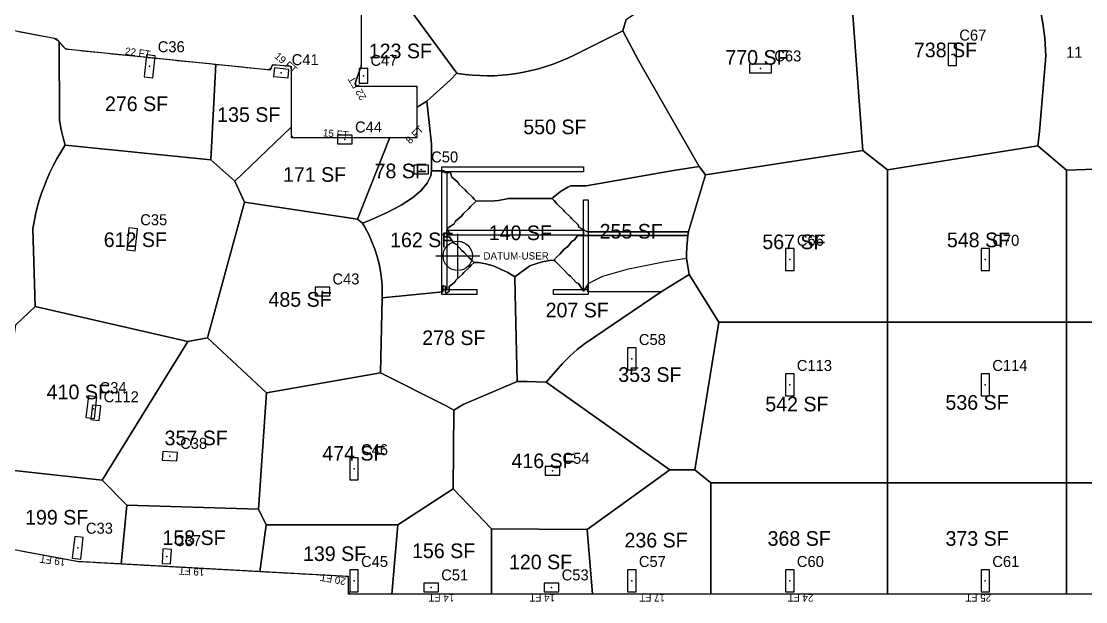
# Model space of a CAD drawing. Header units: metres. Extents: x 3272 to 9634, y 5311 to 56288.
# Drawn here: x 5763 to 7506, y 54482 to 55433 of the extents above; entities that cross this region are included whole.
import ezdxf
from ezdxf.enums import TextEntityAlignment as Align

# ---------------------------------------------------------------- set-up
doc = ezdxf.new("R2010")
doc.units = ezdxf.units.M
for name, color, linetype in [('BOUNDARY', 5, 'Continuous'), ('COL-LABEL', 2, 'Continuous'), ('COLS', 2, 'Continuous'), ('FLOOR NUMBER', 3, 'Continuous'), ('FLOOR_6_AREA_LABELS', 3, 'Continuous'), ('FLOOR_6_BOUNDARY', 5, 'Continuous'), ('FLOOR_6_COLUMNS', 7, 'Continuous'), ('FLOOR_6_DATUM', 4, 'Continuous'), ('FLOOR_6_FASCADE_COLUMNS', 30, 'Continuous'), ('FLOOR_6_FASCADE_WALLS', 4, 'Continuous'), ('FLOOR_6_LARGE_TRIBUTARY', 6, 'Continuous'), ('FLOOR_6_TRIBUTARY_COL_108', 2, 'Continuous'), ('FLOOR_6_TRIBUTARY_COL_111', 2, 'Continuous'), ('FLOOR_6_TRIBUTARY_COL_112', 2, 'Continuous'), ('FLOOR_6_TRIBUTARY_COL_13', 2, 'Continuous'), ('FLOOR_6_TRIBUTARY_COL_19', 2, 'Continuous'), ('FLOOR_6_TRIBUTARY_COL_20', 2, 'Continuous'), ('FLOOR_6_TRIBUTARY_COL_21', 2, 'Continuous'), ('FLOOR_6_TRIBUTARY_COL_22', 2, 'Continuous'), ('FLOOR_6_TRIBUTARY_COL_26', 2, 'Continuous'), ('FLOOR_6_TRIBUTARY_COL_3', 2, 'Continuous'), ('FLOOR_6_TRIBUTARY_COL_4', 2, 'Continuous'), ('FLOOR_6_TRIBUTARY_COL_5', 2, 'Continuous'), ('FLOOR_6_TRIBUTARY_COL_54', 2, 'Continuous'), ('FLOOR_6_TRIBUTARY_COL_55', 2, 'Continuous'), ('FLOOR_6_TRIBUTARY_COL_59', 2, 'Continuous'), ('FLOOR_6_TRIBUTARY_COL_60', 2, 'Continuous'), ('FLOOR_6_TRIBUTARY_COL_64', 2, 'Continuous'), ('FLOOR_6_TRIBUTARY_COL_69', 2, 'Continuous'), ('FLOOR_6_TRIBUTARY_COL_70', 2, 'Continuous'), ('FLOOR_6_TRIBUTARY_COL_71', 2, 'Continuous'), ('FLOOR_6_TRIBUTARY_COL_72', 2, 'Continuous'), ('FLOOR_6_TRIBUTARY_COL_76', 2, 'Continuous'), ('FLOOR_6_TRIBUTARY_COL_77', 2, 'Continuous'), ('FLOOR_6_TRIBUTARY_COL_78', 2, 'Continuous'), ('FLOOR_6_TRIBUTARY_COL_79', 2, 'Continuous'), ('FLOOR_6_TRIBUTARY_COL_80', 2, 'Continuous'), ('FLOOR_6_TRIBUTARY_COL_87', 2, 'Continuous'), ('FLOOR_6_TRIBUTARY_COL_95', 2, 'Continuous'), ('FLOOR_6_TRIBUTARY_COL_96', 2, 'Continuous'), ('FLOOR_6_TRIBUTARY_COL_97', 2, 'Continuous'), ('FLOOR_6_WALL_TRIBUTARY_188', 1, 'Continuous'), ('FLOOR_6_WALL_TRIBUTARY_194', 1, 'Continuous'), ('FLOOR_6_WALL_TRIBUTARY_195', 1, 'Continuous'), ('FLOOR_6_WALL_TRIBUTARY_196', 1, 'Continuous'), ('FLOOR_6_WALL_TRIBUTARY_197', 1, 'Continuous'), ('FLOOR_6_WALL_TRIBUTARY_198', 1, 'Continuous'), ('FLOOR_6_WALL_TRIBUTARY_199', 1, 'Continuous'), ('FLOOR_6_WALL_TRIBUTARY_226', 1, 'Continuous'), ('WALL', 4, 'Continuous')]:
    doc.layers.add(name, color=color, linetype=linetype)

msp = doc.modelspace()

# ---------------------------------------------------------------- linework, layer by layer
at = {"layer": 'BOUNDARY'}
for points in [[(5685.4, 55430.6), (5820, 55404.7), (5835.1, 55387.7), (6170.8, 55353.7), (6174.7, 55362.4), (6204.8, 55359.3), (6204.8, 55242.8), (6411.2, 55242.8), (6411.2, 55326.2), (6310.8, 55326.2), (6310.8, 55335.1), (6319.8, 55359.9), (6319.8, 55467.9)], [(8175.1, 54494.5), (6298.7, 54494.5), (6298.7, 54523.5), (5854.6, 54548), (5256.6, 54659.2)]]:
    msp.add_lwpolyline(points, dxfattribs=at)
at = {"layer": 'COLS'}
for points in [[(7280.2, 55360.9), (7294.2, 55360.9), (7294.2, 55396.9), (7280.2, 55396.9)], [(5964.4, 55342.1), (5978.3, 55340.7), (5981.9, 55376.5), (5968, 55377.9)], [(6199.8, 55340.3), (6201.2, 55354.3), (6177.3, 55356.7), (6175.9, 55342.8)], [(6316.1, 55331.6), (6330.1, 55331.6), (6330.1, 55355.6), (6316.1, 55355.6)], [(6991.3, 55348.8), (6991.3, 55362.8), (6955.3, 55362.8), (6955.3, 55348.8)], [(6304.9, 55232.4), (6304.9, 55246.4), (6280.9, 55246.4), (6280.9, 55232.4)], [(6429.5, 55183.4), (6429.5, 55197.4), (6405.5, 55197.4), (6405.5, 55183.4)], [(5935.7, 55058.7), (5949.6, 55057.3), (5953.2, 55093.1), (5939.3, 55094.5)], [(7028.2, 55060.8), (7014.2, 55060.8), (7014.2, 55024.8), (7028.2, 55024.8)], [(7348.2, 55060.8), (7334.2, 55060.8), (7334.2, 55024.8), (7348.2, 55024.8)], [(6267.9, 54983.5), (6267.9, 54997.5), (6243.9, 54997.5), (6243.9, 54983.5)], [(6755.6, 54862.3), (6769.6, 54862.3), (6769.6, 54898.3), (6755.6, 54898.3)], [(7028.2, 54855.8), (7014.2, 54855.8), (7014.2, 54819.8), (7028.2, 54819.8)], [(7348.2, 54855.8), (7334.2, 54855.8), (7334.2, 54819.8), (7348.2, 54819.8)], [(5868.8, 54783.8), (5882.7, 54782.3), (5886.7, 54818.1), (5872.8, 54819.6)], [(5876.7, 54780.7), (5890.7, 54779.1), (5893.3, 54803), (5879.4, 54804.5)], [(6017.7, 54712.9), (6018.5, 54726.9), (5994.5, 54728.2), (5993.7, 54714.2)], [(6300.7, 54681.9), (6314.7, 54681.9), (6314.7, 54717.9), (6300.7, 54717.9)], [(6644.5, 54689.7), (6644.5, 54703.7), (6620.5, 54703.7), (6620.5, 54689.7)], [(5846.4, 54553.4), (5860.3, 54551.9), (5864.3, 54587.7), (5850.4, 54589.2)], [(6008.7, 54568.1), (5994.7, 54568.9), (5993.4, 54545), (6007.4, 54544.2)], [(6300.7, 54498.7), (6314.7, 54498.7), (6314.7, 54534.7), (6300.7, 54534.7)], [(6755.6, 54498.7), (6769.6, 54498.7), (6769.6, 54534.7), (6755.6, 54534.7)], [(7014.2, 54498.7), (7028.2, 54498.7), (7028.2, 54534.7), (7014.2, 54534.7)], [(7334.2, 54498.7), (7348.2, 54498.7), (7348.2, 54534.7), (7334.2, 54534.7)], [(6446, 54498.7), (6446, 54512.7), (6422, 54512.7), (6422, 54498.7)], [(6643.2, 54498.7), (6643.2, 54512.7), (6619.2, 54512.7), (6619.2, 54498.7)]]:
    msp.add_lwpolyline(points, close=True, dxfattribs=at)
at = {"layer": 'FLOOR_6_BOUNDARY'}
for points in [[(5685.4, 55430.6), (5820, 55404.7), (5835.1, 55387.7), (6170.8, 55353.7), (6174.7, 55362.4), (6204.8, 55359.3), (6204.8, 55242.8), (6411.2, 55242.8), (6411.2, 55326.2), (6310.8, 55326.2), (6310.8, 55335.1), (6319.8, 55359.9), (6319.8, 55467.9)], [(8175.1, 54494.5), (6298.7, 54494.5), (6298.7, 54523.5), (5854.6, 54548), (5256.6, 54659.2)]]:
    msp.add_lwpolyline(points, dxfattribs=at)
at = {"layer": 'FLOOR_6_COLUMNS'}
for p in [(7287.2, 55378.9), (5973.1, 55359.3), (6188.6, 55348.5), (6973.3, 55355.8), (6323.1, 55343.6), (6292.9, 55239.4), (6417.5, 55190.4), (5944.4, 55075.9), (7021.2, 55042.8), (7341.2, 55042.8), (6255.9, 54990.5), (6762.6, 54880.3), (7021.2, 54837.8), (7341.2, 54837.8), (5880.6, 54798), (6006.1, 54720.6), (6307.7, 54699.9), (6632.5, 54696.7), (5855.3, 54570.6), (6001, 54556.6), (6307.7, 54516.7), (6762.6, 54516.7), (7021.2, 54516.7), (7341.2, 54516.7), (6434, 54505.7), (6631.2, 54505.7)]:
    msp.add_point(p, dxfattribs=at)
at = {"layer": 'FLOOR_6_DATUM'}
for p, q in [((6477.6, 55012.8), (6477.6, 55084.8)), ((6441.6, 55048.8), (6513.6, 55048.8))]:
    msp.add_line(p, q, dxfattribs=at)
msp.add_circle((6477.6, 55048.8), 24, dxfattribs=at)
at = {"layer": 'FLOOR_6_FASCADE_COLUMNS'}
for points in [[(6411.2, 55290.9), (6411.2, 55296.9), (6411.2, 55302.9), (6411.2, 55308.9), (6411.2, 55314.9), (6411.2, 55320.9), (6410.6, 55326.2), (6404.6, 55326.2), (6398.6, 55326.2), (6392.6, 55326.2), (6386.6, 55326.2), (6380.6, 55326.2), (6374.6, 55326.2), (6368.6, 55326.2), (6362.6, 55326.2), (6356.6, 55326.2), (6350.6, 55326.2), (6344.6, 55326.2), (6338.6, 55326.2), (6332.6, 55326.2), (6326.6, 55326.2), (6320.6, 55326.2), (6314.6, 55326.2), (6310.8, 55328.4), (6310.8, 55334.4), (6312.6, 55340.1), (6314.6, 55345.8), (6316.7, 55351.4), (6318.7, 55357), (6319.8, 55362.9), (6319.8, 55368.9), (6319.8, 55374.9), (6319.8, 55380.9), (6319.8, 55386.9), (6319.8, 55392.9), (6319.8, 55398.9), (6319.8, 55404.9), (6319.8, 55410.9), (6319.8, 55416.9), (6319.8, 55422.9), (6319.8, 55428.9), (6319.8, 55434.9)], [(5826, 55398), (5830, 55393.5), (5834, 55389), (5839.4, 55387.3), (5845.3, 55386.7), (5851.3, 55386.1), (5857.3, 55385.5), (5863.2, 55384.9), (5869.2, 55384.3), (5875.2, 55383.6), (5881.1, 55383), (5887.1, 55382.4), (5893.1, 55381.8), (5899.1, 55381.2), (5905, 55380.6), (5911, 55380), (5917, 55379.4), (5922.9, 55378.8), (5928.9, 55378.2), (5934.9, 55377.6), (5940.8, 55377), (5946.8, 55376.4), (5952.8, 55375.8), (5958.7, 55375.2), (5964.7, 55374.6), (5970.7, 55374), (5976.7, 55373.4), (5982.6, 55372.8), (5988.6, 55372.2), (5994.6, 55371.6), (6000.5, 55370.9), (6006.5, 55370.3), (6012.5, 55369.7), (6018.4, 55369.1), (6024.4, 55368.5), (6030.4, 55367.9), (6036.3, 55367.3), (6042.3, 55366.7), (6048.3, 55366.1), (6054.3, 55365.5), (6060.2, 55364.9), (6066.2, 55364.3), (6072.2, 55363.7), (6078.1, 55363.1), (6084.1, 55362.5)], [(6084.1, 55362.5), (6090.1, 55361.9), (6096, 55361.3), (6102, 55360.7), (6108, 55360.1), (6114, 55359.5), (6119.9, 55358.9), (6125.9, 55358.3), (6131.9, 55357.6), (6137.8, 55357), (6143.8, 55356.4), (6149.8, 55355.8), (6155.7, 55355.2), (6161.7, 55354.6), (6167.7, 55354), (6172, 55356.3), (6174.4, 55361.8), (6180, 55361.8), (6186, 55361.2), (6192, 55360.6), (6197.9, 55360), (6203.9, 55359.4), (6204.8, 55354.2), (6204.8, 55348.2), (6204.8, 55342.2), (6204.8, 55336.2), (6204.8, 55330.2), (6204.8, 55324.2), (6204.8, 55318.2), (6204.8, 55312.2), (6204.8, 55306.2), (6204.8, 55300.2), (6204.8, 55294.2), (6204.8, 55288.2), (6204.8, 55282.2), (6204.8, 55276.2), (6204.8, 55270.2), (6204.8, 55264.2), (6204.8, 55258.2)], [(6363.4, 55242.8), (6369.4, 55242.8), (6375.4, 55242.8), (6381.4, 55242.8), (6387.4, 55242.8), (6393.4, 55242.8), (6399.4, 55242.8), (6405.4, 55242.8), (6411.2, 55242.9), (6411.2, 55248.9), (6411.2, 55254.9), (6411.2, 55260.9), (6411.2, 55266.9), (6411.2, 55272.9), (6411.2, 55278.9), (6411.2, 55284.9), (6411.2, 55290.9)], [(6204.8, 55258.2), (6204.8, 55252.2), (6204.8, 55246.2), (6207.4, 55242.8), (6213.4, 55242.8), (6219.4, 55242.8), (6225.4, 55242.8), (6231.4, 55242.8), (6237.4, 55242.8), (6243.4, 55242.8), (6249.4, 55242.8), (6255.4, 55242.8), (6261.4, 55242.8), (6267.4, 55242.8), (6273.4, 55242.8), (6279.4, 55242.8), (6285.4, 55242.8), (6291.4, 55242.8), (6297.4, 55242.8), (6303.4, 55242.8), (6309.4, 55242.8), (6315.4, 55242.8), (6321.4, 55242.8), (6327.4, 55242.8), (6333.4, 55242.8), (6339.4, 55242.8), (6345.4, 55242.8), (6351.4, 55242.8), (6357.4, 55242.8), (6363.4, 55242.8)], [(5928.3, 54543.9), (5922.3, 54544.2), (5916.3, 54544.6), (5910.3, 54544.9), (5904.3, 54545.2), (5898.3, 54545.6), (5892.3, 54545.9), (5886.3, 54546.2), (5880.4, 54546.5), (5874.4, 54546.9), (5868.4, 54547.2), (5862.4, 54547.5), (5856.4, 54547.9), (5850.5, 54548.7), (5844.6, 54549.8), (5838.7, 54550.9), (5832.8, 54552), (5826.9, 54553.1), (5821, 54554.2), (5815.1, 54555.3), (5809.2, 54556.4), (5803.3, 54557.5), (5797.4, 54558.6), (5791.5, 54559.7), (5785.6, 54560.8), (5779.7, 54561.9), (5773.8, 54563), (5767.9, 54564.1), (5762, 54565.2)], [(6155.9, 54531.3), (6149.9, 54531.7), (6144, 54532), (6138, 54532.3), (6132, 54532.7), (6126, 54533), (6120, 54533.3), (6114, 54533.6), (6108, 54534), (6102, 54534.3), (6096, 54534.6), (6090, 54535), (6084, 54535.3), (6078.1, 54535.6), (6072.1, 54536), (6066.1, 54536.3), (6060.1, 54536.6), (6054.1, 54537), (6048.1, 54537.3), (6042.1, 54537.6), (6036.1, 54537.9), (6030.1, 54538.3), (6024.1, 54538.6), (6018.1, 54538.9), (6012.2, 54539.3), (6006.2, 54539.6), (6000.2, 54539.9), (5994.2, 54540.3), (5988.2, 54540.6), (5982.2, 54540.9), (5976.2, 54541.3), (5970.2, 54541.6), (5964.2, 54541.9), (5958.2, 54542.2), (5952.2, 54542.6), (5946.3, 54542.9), (5940.3, 54543.2), (5934.3, 54543.6), (5928.3, 54543.9)], [(6366.8, 54494.5), (6360.8, 54494.5), (6354.8, 54494.5), (6348.8, 54494.5), (6342.8, 54494.5), (6336.8, 54494.5), (6330.8, 54494.5), (6324.8, 54494.5), (6318.8, 54494.5), (6312.8, 54494.5), (6306.8, 54494.5), (6300.8, 54494.5), (6298.7, 54498.4), (6298.7, 54504.4), (6298.7, 54510.4), (6298.7, 54516.4), (6298.7, 54522.4), (6293.7, 54523.7), (6287.7, 54524.1), (6281.7, 54524.4), (6275.8, 54524.7), (6269.8, 54525), (6263.8, 54525.4), (6257.8, 54525.7), (6251.8, 54526), (6245.8, 54526.4), (6239.8, 54526.7), (6233.8, 54527), (6227.8, 54527.4), (6221.8, 54527.7), (6215.8, 54528), (6209.9, 54528.4), (6203.9, 54528.7), (6197.9, 54529), (6191.9, 54529.3), (6185.9, 54529.7), (6179.9, 54530), (6173.9, 54530.3), (6167.9, 54530.7), (6161.9, 54531), (6155.9, 54531.3)], [(6534.8, 54494.5), (6528.8, 54494.5), (6522.8, 54494.5), (6516.8, 54494.5), (6510.8, 54494.5), (6504.8, 54494.5), (6498.8, 54494.5), (6492.8, 54494.5), (6486.8, 54494.5), (6480.8, 54494.5), (6474.8, 54494.5), (6468.8, 54494.5), (6462.8, 54494.5), (6456.8, 54494.5), (6450.8, 54494.5), (6444.8, 54494.5), (6438.8, 54494.5), (6432.8, 54494.5), (6426.8, 54494.5), (6420.8, 54494.5), (6414.8, 54494.5), (6408.8, 54494.5), (6402.8, 54494.5), (6396.8, 54494.5), (6390.8, 54494.5), (6384.8, 54494.5), (6378.8, 54494.5), (6372.8, 54494.5), (6366.8, 54494.5)], [(6696.8, 54494.5), (6690.8, 54494.5), (6684.8, 54494.5), (6678.8, 54494.5), (6672.8, 54494.5), (6666.8, 54494.5), (6660.8, 54494.5), (6654.8, 54494.5), (6648.8, 54494.5), (6642.8, 54494.5), (6636.8, 54494.5), (6630.8, 54494.5), (6624.8, 54494.5), (6618.8, 54494.5), (6612.8, 54494.5), (6606.8, 54494.5), (6600.8, 54494.5), (6594.8, 54494.5), (6588.8, 54494.5), (6582.8, 54494.5), (6576.8, 54494.5), (6570.8, 54494.5), (6564.8, 54494.5), (6558.8, 54494.5), (6552.8, 54494.5), (6546.8, 54494.5), (6540.8, 54494.5), (6534.8, 54494.5)], [(6894.8, 54494.5), (6888.8, 54494.5), (6882.8, 54494.5), (6876.8, 54494.5), (6870.8, 54494.5), (6864.8, 54494.5), (6858.8, 54494.5), (6852.8, 54494.5), (6846.8, 54494.5), (6840.8, 54494.5), (6834.8, 54494.5), (6828.8, 54494.5), (6822.8, 54494.5), (6816.8, 54494.5), (6810.8, 54494.5), (6804.8, 54494.5), (6798.8, 54494.5), (6792.8, 54494.5), (6786.8, 54494.5), (6780.8, 54494.5), (6774.8, 54494.5), (6768.8, 54494.5), (6762.8, 54494.5), (6756.8, 54494.5), (6750.8, 54494.5), (6744.8, 54494.5), (6738.8, 54494.5), (6732.8, 54494.5), (6726.8, 54494.5), (6720.8, 54494.5), (6714.8, 54494.5), (6708.8, 54494.5), (6702.8, 54494.5), (6696.8, 54494.5)], [(7182.8, 54494.5), (7176.8, 54494.5), (7170.8, 54494.5), (7164.8, 54494.5), (7158.8, 54494.5), (7152.8, 54494.5), (7146.8, 54494.5), (7140.8, 54494.5), (7134.8, 54494.5), (7128.8, 54494.5), (7122.8, 54494.5), (7116.8, 54494.5), (7110.8, 54494.5), (7104.8, 54494.5), (7098.8, 54494.5), (7092.8, 54494.5), (7086.8, 54494.5), (7080.8, 54494.5), (7074.8, 54494.5), (7068.8, 54494.5), (7062.8, 54494.5), (7056.8, 54494.5), (7050.8, 54494.5), (7044.8, 54494.5), (7038.8, 54494.5), (7032.8, 54494.5), (7026.8, 54494.5), (7020.8, 54494.5), (7014.8, 54494.5), (7008.8, 54494.5), (7002.8, 54494.5), (6996.8, 54494.5), (6990.8, 54494.5), (6984.8, 54494.5), (6978.8, 54494.5), (6972.8, 54494.5), (6966.8, 54494.5), (6960.8, 54494.5), (6954.8, 54494.5), (6948.8, 54494.5), (6942.8, 54494.5), (6936.8, 54494.5), (6930.8, 54494.5), (6924.8, 54494.5), (6918.8, 54494.5), (6912.8, 54494.5), (6906.8, 54494.5), (6900.8, 54494.5), (6894.8, 54494.5)], [(7476.8, 54494.5), (7470.8, 54494.5), (7464.8, 54494.5), (7458.8, 54494.5), (7452.8, 54494.5), (7446.8, 54494.5), (7440.8, 54494.5), (7434.8, 54494.5), (7428.8, 54494.5), (7422.8, 54494.5), (7416.8, 54494.5), (7410.8, 54494.5), (7404.8, 54494.5), (7398.8, 54494.5), (7392.8, 54494.5), (7386.8, 54494.5), (7380.8, 54494.5), (7374.8, 54494.5), (7368.8, 54494.5), (7362.8, 54494.5), (7356.8, 54494.5), (7350.8, 54494.5), (7344.8, 54494.5), (7338.8, 54494.5), (7332.8, 54494.5), (7326.8, 54494.5), (7320.8, 54494.5), (7314.8, 54494.5), (7308.8, 54494.5), (7302.8, 54494.5), (7296.8, 54494.5), (7290.8, 54494.5), (7284.8, 54494.5), (7278.8, 54494.5), (7272.8, 54494.5), (7266.8, 54494.5), (7260.8, 54494.5), (7254.8, 54494.5), (7248.8, 54494.5), (7242.8, 54494.5), (7236.8, 54494.5), (7230.8, 54494.5), (7224.8, 54494.5), (7218.8, 54494.5), (7212.8, 54494.5), (7206.8, 54494.5), (7200.8, 54494.5), (7194.8, 54494.5), (7188.8, 54494.5), (7182.8, 54494.5)], [(7506.8, 54494.5), (7500.8, 54494.5), (7494.8, 54494.5), (7488.8, 54494.5), (7482.8, 54494.5), (7476.8, 54494.5)]]:
    msp.add_lwpolyline(points, dxfattribs=at)
at = {"layer": 'FLOOR_6_FASCADE_WALLS'}
msp.add_lwpolyline([(5758.1, 55416.6), (5764, 55415.5), (5769.9, 55414.3), (5775.8, 55413.2), (5781.7, 55412.1), (5787.6, 55410.9), (5793.5, 55409.8), (5799.4, 55408.7), (5805.3, 55407.5), (5811.2, 55406.4), (5817, 55405.3), (5822, 55402.4), (5826, 55398)], dxfattribs=at)
at = {"layer": 'FLOOR_6_LARGE_TRIBUTARY'}
for points in [[(7599.6, 55193.4), (7474.2, 55189.1), (7427.1, 55229), (7427.1, 55229), (7429.7, 55252.6), (7440.6, 55375.9), (7438.6, 55405.9), (7437.3, 55417.9), (7435.5, 55429.9), (7433.3, 55441.9), (7430.6, 55453.9), (7427.4, 55465.9), (7423.7, 55477.9), (7419.6, 55489.9), (7415, 55501.9), (7409.9, 55513.9), (7404.4, 55525.9), (7384.8, 55564.9), (7447.2, 55651.7), (7547.8, 55644.9)], [(6753.4, 55436.2), (6747.6, 55417.2), (6669.5, 55378.1), (6657.5, 55372.6), (6645.5, 55367.5), (6633.5, 55363), (6621.5, 55358.9), (6609.5, 55355.3), (6597.5, 55352.2), (6585.5, 55349.6), (6573.5, 55347.4), (6561.5, 55345.8), (6549.5, 55344.6), (6537.5, 55343.9), (6525.5, 55343.7), (6513.5, 55344), (6501.5, 55344.7), (6489.5, 55346), (6477.5, 55347.7), (6476.3, 55347.9), (6376.8, 55483.4)], [(5688.4, 55430), (5820, 55404.7), (5824.9, 55399.2), (5825.4, 55270.6), (5825.9, 55267.8), (5828.4, 55255.1), (5831.5, 55242.2), (5834.8, 55230.2), (5834.3, 55229.5), (5827.6, 55218.6), (5821.3, 55207.6), (5815.4, 55196.5), (5809.9, 55185.3), (5804.9, 55174), (5800.3, 55162.7), (5796.2, 55151.3), (5792.5, 55139.8), (5789.2, 55128.2), (5786.4, 55116.5), (5784, 55104.8), (5782.1, 55093.4), (5785.6, 54966.1), (5754.3, 54935.9)]]:
    msp.add_lwpolyline(points, dxfattribs=at)
for points in [[(7116.4, 55554.8), (7128.5, 55564.9), (7384.8, 55564.9), (7404.4, 55525.9), (7409.9, 55513.9), (7415, 55501.9), (7419.6, 55489.9), (7423.7, 55477.9), (7427.4, 55465.9), (7430.6, 55453.9), (7433.3, 55441.9), (7435.5, 55429.9), (7437.3, 55417.9), (7438.6, 55405.9), (7440.6, 55375.9), (7429.7, 55252.6), (7427.1, 55229), (7181.2, 55189.5), (7141, 55221.3), (7116.4, 55554.8)], [(6753.4, 55436.2), (6930.9, 55554.8), (7116.4, 55554.8), (7141, 55221.3), (6883, 55181.8), (6872.6, 55195.4), (6773.7, 55369), (6747.6, 55417.2), (6753.4, 55436.2)], [(6376.8, 55483.4), (6476.3, 55347.9), (6465.5, 55337.1), (6427.1, 55302), (6411.2, 55292.2), (6411.2, 55326.2), (6310.8, 55326.2), (6310.8, 55335.1), (6319.8, 55359.9), (6319.8, 55447.7), (6376.8, 55483.4)], [(6555.6, 55141.5), (6543.6, 55139.3), (6531.6, 55138.5), (6525.9, 55138.9), (6519.6, 55138.5), (6513.9, 55138.9), (6507.8, 55138.5), (6504.4, 55141.8), (6501.9, 55144.9), (6492.3, 55153.8), (6489.9, 55157), (6480.1, 55165.8), (6477.9, 55169.4), (6467.6, 55177.8), (6465.9, 55184.9), (6455.9, 55185.5), (6455.5, 55188.1), (6434.6, 55188.1), (6434.4, 55232.1), (6427.1, 55302), (6465.5, 55337.1), (6476.3, 55347.9), (6477.5, 55347.7), (6489.5, 55346), (6501.5, 55344.7), (6513.5, 55344), (6525.5, 55343.7), (6537.5, 55343.9), (6549.5, 55344.6), (6561.5, 55345.8), (6573.5, 55347.4), (6585.5, 55349.6), (6597.5, 55352.2), (6609.5, 55355.3), (6621.5, 55358.9), (6633.5, 55363), (6645.5, 55367.5), (6657.5, 55372.6), (6669.5, 55378.1), (6747.6, 55417.2), (6773.7, 55369), (6872.6, 55195.4), (6830.5, 55188.7), (6687.8, 55163.8), (6662.3, 55163.3), (6657.5, 55161.4), (6645.5, 55154.1), (6633.5, 55144.2), (6632.2, 55142.8), (6627.6, 55142.6), (6621.5, 55142.9), (6615.6, 55142.6), (6609.5, 55142.9), (6603.6, 55142.6), (6597.5, 55142.9), (6591.6, 55142.6), (6585.5, 55142.9), (6579.6, 55142.6), (6573.5, 55142.9), (6567.6, 55142.6), (6561.5, 55142.9), (6559.9, 55142.8), (6555.6, 55141.5)], [(5831.5, 55242.2), (5828.4, 55255.1), (5825.9, 55267.8), (5825.4, 55270.6), (5824.9, 55399.2), (5835.1, 55387.7), (6081.3, 55362.8), (6073.5, 55206), (5834.8, 55230.2), (5831.5, 55242.2)], [(6073.5, 55206), (6081.3, 55362.8), (6170.8, 55353.7), (6174.7, 55362.4), (6204.8, 55359.3), (6204.8, 55259.6), (6112.4, 55171.1), (6073.5, 55206)], [(6366.2, 55242.8), (6411.2, 55242.8), (6411.2, 55292.2), (6427.1, 55302), (6434.4, 55232.1), (6434.6, 55188.1), (6433.4, 55179.7), (6427.6, 55167.7), (6417.5, 55155.7), (6403.2, 55143.7), (6384.7, 55131.7), (6362, 55119.7), (6335.1, 55107.7), (6321.7, 55102.5), (6313.6, 55109.1), (6366.2, 55242.8)], [(6112.4, 55171.1), (6204.8, 55259.6), (6204.8, 55242.8), (6366.2, 55242.8), (6313.6, 55109.1), (6128.6, 55136.6), (6112.4, 55171.1)], [(5815.4, 55196.5), (5821.3, 55207.6), (5827.6, 55218.6), (5834.3, 55229.5), (5834.8, 55230.2), (6073.5, 55206), (6112.4, 55171.1), (6128.6, 55136.6), (6067.6, 54914.3), (6035.5, 54908.7), (5785.6, 54966.1), (5782.1, 55093.4), (5784, 55104.8), (5786.4, 55116.5), (5789.2, 55128.2), (5792.5, 55139.8), (5796.2, 55151.3), (5800.3, 55162.7), (5804.9, 55174), (5809.9, 55185.3), (5815.4, 55196.5)], [(7181.2, 54940.3), (7181.2, 55189.5), (7427.1, 55229), (7474.2, 55189.1), (7474.2, 54940.3), (7181.2, 54940.3), (7181.2, 54940.3)], [(6852.3, 55051.7), (6852.8, 55063.7), (6853.8, 55075.7), (6854.5, 55082.2), (6855.2, 55088.2), (6855.3, 55088.6), (6883, 55181.8), (7141, 55221.3), (7181.2, 55189.5), (7181.2, 54940.3), (6905.2, 54940.3), (6856.2, 55018.3), (6852.2, 55045.1), (6852.3, 55051.7)], [(6663.6, 55109.9), (6662.6, 55111.7), (6651.6, 55122.1), (6650.5, 55123.7), (6639.6, 55134.2), (6635.5, 55139.5), (6632.2, 55142.8), (6633.5, 55144.2), (6645.5, 55154.1), (6657.5, 55161.4), (6662.3, 55163.3), (6687.8, 55163.8), (6830.5, 55188.7), (6872.6, 55195.4), (6883, 55181.8), (6855.3, 55088.6), (6855.2, 55088.2), (6689.7, 55088.2), (6675.6, 55096), (6674.8, 55099.7), (6663.6, 55109.9)], [(7599.6, 55193.4), (7766.8, 55197.5), (7766.8, 54940.3), (7474.2, 54940.3), (7474.2, 54940.3), (7474.2, 55189.1), (7599.6, 55193.4)], [(6351.1, 55023.7), (6348.7, 55035.7), (6345.5, 55047.7), (6341.6, 55059.7), (6337, 55071.7), (6331.7, 55083.7), (6325.6, 55095.7), (6321.7, 55102.5), (6335.1, 55107.7), (6362, 55119.7), (6384.7, 55131.7), (6403.2, 55143.7), (6417.5, 55155.7), (6427.6, 55167.7), (6433.4, 55179.7), (6434.6, 55188.1), (6455.5, 55188.1), (6455.9, 55185.5), (6465.9, 55184.9), (6467.6, 55177.8), (6477.9, 55169.4), (6480.1, 55165.8), (6489.9, 55157), (6492.3, 55153.8), (6501.9, 55144.9), (6504.4, 55141.8), (6507.8, 55138.5), (6507.6, 55138.4), (6498.4, 55129.8), (6495.6, 55126.3), (6486.3, 55117.8), (6483.6, 55114), (6474, 55105.8), (6471.6, 55101.2), (6460.4, 55093.8), (6464.1, 55086.2), (6455.1, 55086.2), (6453.5, 55083.7), (6456.5, 55080.2), (6464, 55080.2), (6471.2, 55069.8), (6475.7, 55067.4), (6484, 55057.8), (6487.7, 55055.1), (6496.2, 55045.8), (6499.7, 55043), (6504.2, 55038.2), (6499.4, 55033.8), (6496.9, 55030.5), (6487.3, 55021.8), (6484.9, 55018.3), (6475, 55009.8), (6472.9, 55005.6), (6463.3, 54998.7), (6463.3, 54990.4), (6458.5, 54987.6), (6457.3, 54988.6), (6457.3, 54998.7), (6454.5, 55000), (6453.3, 54999.7), (6453.3, 54989.8), (6354, 54979.9), (6353.7, 54999.7), (6352.7, 55011.7), (6351.1, 55023.7)], [(6545.4, 55028.1), (6535.7, 55032.4), (6523.7, 55036), (6511.7, 55038), (6504.2, 55038.2), (6499.7, 55043), (6496.2, 55045.8), (6487.7, 55055.1), (6484, 55057.8), (6475.7, 55067.4), (6471.2, 55069.8), (6464, 55080.2), (6456.5, 55080.2), (6453.5, 55083.7), (6455.1, 55086.2), (6464.1, 55086.2), (6460.4, 55093.8), (6471.6, 55101.2), (6474, 55105.8), (6483.6, 55114), (6486.3, 55117.8), (6495.6, 55126.3), (6498.4, 55129.8), (6507.6, 55138.4), (6507.8, 55138.5), (6513.9, 55138.9), (6519.6, 55138.5), (6525.9, 55138.9), (6531.6, 55138.5), (6543.6, 55139.3), (6555.6, 55141.5), (6559.9, 55142.8), (6561.5, 55142.9), (6567.6, 55142.6), (6573.5, 55142.9), (6579.6, 55142.6), (6585.5, 55142.9), (6591.6, 55142.6), (6597.5, 55142.9), (6603.6, 55142.6), (6609.5, 55142.9), (6615.6, 55142.6), (6621.5, 55142.9), (6627.6, 55142.6), (6632.2, 55142.8), (6635.5, 55139.5), (6639.6, 55134.2), (6650.5, 55123.7), (6651.6, 55122.1), (6662.6, 55111.7), (6663.6, 55109.9), (6674.8, 55099.7), (6675.6, 55096), (6689.7, 55088.2), (6855.2, 55088.2), (6854.5, 55082.2), (6673.8, 55082.2), (6669.5, 55075.7), (6663.6, 55071.9), (6657, 55063.7), (6651.6, 55059.6), (6644.7, 55051.7), (6639.6, 55047.4), (6634.7, 55042), (6627.6, 55041.4), (6615.6, 55039), (6605.5, 55035.7), (6603.6, 55035.3), (6595.3, 55032.3), (6571.2, 55014.7), (6559.6, 55021.7), (6547.7, 55027.3), (6545.4, 55028.1)], [(6128.6, 55136.6), (6313.6, 55109.1), (6321.7, 55102.5), (6325.6, 55095.7), (6331.7, 55083.7), (6337, 55071.7), (6341.6, 55059.7), (6345.5, 55047.7), (6348.7, 55035.7), (6351.1, 55023.7), (6352.7, 55011.7), (6353.7, 54999.7), (6354, 54979.9), (6351, 54857.5), (6164.7, 54824.3), (6067.6, 54914.3), (6128.6, 55136.6)], [(6675, 55003.7), (6671.2, 55005.1), (6661.9, 55015.7), (6659.2, 55017.4), (6649.6, 55027.7), (6647.2, 55029.5), (6637.5, 55039.7), (6634.7, 55042), (6639.6, 55047.4), (6644.7, 55051.7), (6651.6, 55059.6), (6657, 55063.7), (6663.6, 55071.9), (6669.5, 55075.7), (6673.8, 55082.2), (6854.5, 55082.2), (6853.8, 55075.7), (6852.8, 55063.7), (6852.3, 55051.7), (6852.2, 55045.1), (6856.2, 55018.3), (6810.8, 54989.7), (6690.3, 54989.7), (6690.3, 55001.6), (6683.2, 54991.2), (6675, 55003.7)], [(6475, 55009.8), (6484.9, 55018.3), (6487.3, 55021.8), (6496.9, 55030.5), (6499.4, 55033.8), (6504.2, 55038.2), (6511.7, 55038), (6523.7, 55036), (6535.7, 55032.4), (6545.4, 55028.1), (6547.7, 55027.3), (6559.6, 55021.7), (6571.2, 55014.7), (6571.5, 54986.6), (6574.9, 54843), (6486.6, 54805.2), (6471, 54796.2), (6458.5, 54803.1), (6351, 54857.5), (6354, 54979.9), (6453.3, 54989.8), (6453.3, 54999.7), (6454.5, 55000), (6457.3, 54998.7), (6457.3, 54988.6), (6458.5, 54987.6), (6463.3, 54990.4), (6463.3, 54998.7), (6472.9, 55005.6), (6475, 55009.8)], [(6649.3, 54872.3), (6622.3, 54841.8), (6591.4, 54842.9), (6574.9, 54843), (6571.5, 54986.6), (6571.2, 55014.7), (6595.3, 55032.3), (6603.6, 55035.3), (6605.5, 55035.7), (6615.6, 55039), (6627.6, 55041.4), (6634.7, 55042), (6637.5, 55039.7), (6647.2, 55029.5), (6649.6, 55027.7), (6659.2, 55017.4), (6661.9, 55015.7), (6671.2, 55005.1), (6675, 55003.7), (6683.2, 54991.2), (6690.3, 55001.6), (6691.3, 55003.7), (6715.3, 55015.7), (6757.3, 55027.7), (6817.3, 55039.7), (6852.2, 55045.1), (6856.2, 55018.3), (6810.8, 54989.7), (6685.3, 54904.8), (6673.3, 54895.4), (6661.3, 54884.5), (6649.3, 54872.3)], [(6649.3, 54872.3), (6661.3, 54884.5), (6673.3, 54895.4), (6685.3, 54904.8), (6810.8, 54989.7), (6856.2, 55018.3), (6905.2, 54940.3), (6865.5, 54698.5), (6824.5, 54698.5), (6622.3, 54841.8), (6649.3, 54872.3)], [(5785.6, 54966.1), (6035.5, 54908.7), (5895.2, 54681.2), (5731.2, 54699.5), (5734.1, 54796.5), (5754.3, 54935.9), (5785.6, 54966.1)], [(6865.5, 54698.5), (6905.2, 54940.3), (7181.2, 54940.3), (7181.2, 54940.3), (7181.2, 54677.3), (7181.2, 54677.3), (6891.9, 54677.3), (6865.5, 54698.5)], [(7181.2, 54940.3), (7474.2, 54940.3), (7474.2, 54940.3), (7474.2, 54677.3), (7181.2, 54677.3), (7181.2, 54940.3)], [(7474.2, 54940.3), (7766.8, 54940.3), (7814.1, 54866.6), (7814.1, 54736.7), (7676.8, 54677.3), (7474.4, 54677.1), (7474.2, 54677.3), (7474.2, 54940.3)], [(5895.2, 54681.2), (6035.5, 54908.7), (6067.6, 54914.3), (6164.7, 54824.3), (6151.6, 54634), (5935.6, 54640.6), (5895.2, 54681.2)], [(6351, 54857.5), (6458.5, 54803.1), (6471, 54796.2), (6469.8, 54667.2), (6379.3, 54608.3), (6163.7, 54608.3), (6151.6, 54634), (6164.7, 54824.3), (6351, 54857.5)], [(6486.6, 54805.2), (6574.9, 54843), (6591.4, 54842.9), (6622.3, 54841.8), (6824.5, 54698.5), (6689.4, 54600.8), (6532.6, 54601.9), (6469.8, 54667.2), (6471, 54796.2), (6486.6, 54805.2)], [(5721.7, 54688.8), (5731.2, 54699.5), (5895.2, 54681.2), (5935.6, 54640.6), (5926.3, 54544), (5854.6, 54548), (5700.7, 54576.6), (5721.7, 54688.8)], [(6824.5, 54698.5), (6865.5, 54698.5), (6891.9, 54677.3), (6891.9, 54494.5), (6698.3, 54494.5), (6689.4, 54600.8), (6824.5, 54698.5)], [(6379.3, 54608.3), (6469.8, 54667.2), (6532.6, 54601.9), (6532.6, 54494.5), (6369.4, 54494.5), (6379.3, 54608.3)], [(6891.9, 54677.3), (7181.2, 54677.3), (7181.2, 54494.5), (6891.9, 54494.5), (6891.9, 54677.3)], [(7181.2, 54677.3), (7181.2, 54677.3), (7474.2, 54677.3), (7474.4, 54677.1), (7474.4, 54494.5), (7181.2, 54494.5), (7181.2, 54677.3)], [(7474.4, 54677.1), (7676.8, 54677.3), (7676.8, 54494.5), (7474.4, 54494.5), (7474.4, 54677.1)], [(5935.6, 54640.6), (6151.6, 54634), (6163.7, 54608.3), (6153.7, 54531.5), (5926.3, 54544), (5935.6, 54640.6)], [(6163.7, 54608.3), (6379.3, 54608.3), (6369.4, 54494.5), (6298.7, 54494.5), (6298.7, 54523.5), (6153.7, 54531.5), (6163.7, 54608.3)], [(6532.6, 54601.9), (6689.4, 54600.8), (6698.3, 54494.5), (6532.6, 54494.5), (6532.6, 54601.9)]]:
    msp.add_lwpolyline(points, close=True, dxfattribs=at)
at = {"layer": 'FLOOR_6_TRIBUTARY_COL_108'}
msp.add_lwpolyline([(5935.6, 54640.6), (6151.6, 54634), (6163.7, 54608.3), (6153.7, 54531.5), (5926.3, 54544), (5935.6, 54640.6)], close=True, dxfattribs=at)
at = {"layer": 'FLOOR_6_TRIBUTARY_COL_111'}
msp.add_lwpolyline([(7474.4, 54677.1), (7676.8, 54677.3), (7676.8, 54494.5), (7474.4, 54494.5), (7474.4, 54677.1)], close=True, dxfattribs=at)
at = {"layer": 'FLOOR_6_TRIBUTARY_COL_112'}
msp.add_lwpolyline([(6753.4, 55436.2), (6747.6, 55417.2), (6669.5, 55378.1), (6657.5, 55372.6), (6645.5, 55367.5), (6633.5, 55363), (6621.5, 55358.9), (6609.5, 55355.3), (6597.5, 55352.2), (6585.5, 55349.6), (6573.5, 55347.4), (6561.5, 55345.8), (6549.5, 55344.6), (6537.5, 55343.9), (6525.5, 55343.7), (6513.5, 55344), (6501.5, 55344.7), (6489.5, 55346), (6477.5, 55347.7), (6476.3, 55347.9), (6376.8, 55483.4)], dxfattribs=at)
at = {"layer": 'FLOOR_6_TRIBUTARY_COL_13'}
msp.add_lwpolyline([(6351, 54857.5), (6458.5, 54803.1), (6471, 54796.2), (6469.8, 54667.2), (6379.3, 54608.3), (6163.7, 54608.3), (6151.6, 54634), (6164.7, 54824.3), (6351, 54857.5)], close=True, dxfattribs=at)
at = {"layer": 'FLOOR_6_TRIBUTARY_COL_19'}
msp.add_lwpolyline([(5831.5, 55242.2), (5828.4, 55255.1), (5825.9, 55267.8), (5825.4, 55270.6), (5824.9, 55399.2), (5835.1, 55387.7), (6081.3, 55362.8), (6073.5, 55206), (5834.8, 55230.2), (5831.5, 55242.2)], close=True, dxfattribs=at)
at = {"layer": 'FLOOR_6_TRIBUTARY_COL_20'}
msp.add_lwpolyline([(6824.5, 54698.5), (6865.5, 54698.5), (6891.9, 54677.3), (6891.9, 54494.5), (6698.3, 54494.5), (6689.4, 54600.8), (6824.5, 54698.5)], close=True, dxfattribs=at)
at = {"layer": 'FLOOR_6_TRIBUTARY_COL_21'}
msp.add_lwpolyline([(6649.3, 54872.3), (6661.3, 54884.5), (6673.3, 54895.4), (6685.3, 54904.8), (6810.8, 54989.7), (6856.2, 55018.3), (6905.2, 54940.3), (6865.5, 54698.5), (6824.5, 54698.5), (6622.3, 54841.8), (6649.3, 54872.3)], close=True, dxfattribs=at)
at = {"layer": 'FLOOR_6_TRIBUTARY_COL_22'}
msp.add_lwpolyline([(6891.9, 54677.3), (7181.2, 54677.3), (7181.2, 54494.5), (6891.9, 54494.5), (6891.9, 54677.3)], close=True, dxfattribs=at)
at = {"layer": 'FLOOR_6_TRIBUTARY_COL_26'}
msp.add_lwpolyline([(5815.4, 55196.5), (5821.3, 55207.6), (5827.6, 55218.6), (5834.3, 55229.5), (5834.8, 55230.2), (6073.5, 55206), (6112.4, 55171.1), (6128.6, 55136.6), (6067.6, 54914.3), (6035.5, 54908.7), (5785.6, 54966.1), (5782.1, 55093.4), (5784, 55104.8), (5786.4, 55116.5), (5789.2, 55128.2), (5792.5, 55139.8), (5796.2, 55151.3), (5800.3, 55162.7), (5804.9, 55174), (5809.9, 55185.3), (5815.4, 55196.5)], close=True, dxfattribs=at)
at = {"layer": 'FLOOR_6_TRIBUTARY_COL_3'}
msp.add_lwpolyline([(5721.7, 54688.8), (5731.2, 54699.5), (5895.2, 54681.2), (5935.6, 54640.6), (5926.3, 54544), (5854.6, 54548), (5700.7, 54576.6), (5721.7, 54688.8)], close=True, dxfattribs=at)
at = {"layer": 'FLOOR_6_TRIBUTARY_COL_4'}
msp.add_lwpolyline([(6163.7, 54608.3), (6379.3, 54608.3), (6369.4, 54494.5), (6298.7, 54494.5), (6298.7, 54523.5), (6153.7, 54531.5), (6163.7, 54608.3)], close=True, dxfattribs=at)
at = {"layer": 'FLOOR_6_TRIBUTARY_COL_5'}
msp.add_lwpolyline([(5785.6, 54966.1), (6035.5, 54908.7), (5895.2, 54681.2), (5731.2, 54699.5), (5734.1, 54796.5), (5754.3, 54935.9), (5785.6, 54966.1)], close=True, dxfattribs=at)
at = {"layer": 'FLOOR_6_TRIBUTARY_COL_54'}
msp.add_lwpolyline([(6753.4, 55436.2), (6930.9, 55554.8), (7116.4, 55554.8), (7141, 55221.3), (6883, 55181.8), (6872.6, 55195.4), (6773.7, 55369), (6747.6, 55417.2), (6753.4, 55436.2)], close=True, dxfattribs=at)
at = {"layer": 'FLOOR_6_TRIBUTARY_COL_55'}
msp.add_lwpolyline([(7599.6, 55193.4), (7766.8, 55197.5), (7766.8, 54940.3), (7474.2, 54940.3), (7474.2, 54940.3), (7474.2, 55189.1), (7599.6, 55193.4)], close=True, dxfattribs=at)
at = {"layer": 'FLOOR_6_TRIBUTARY_COL_59'}
msp.add_lwpolyline([(7181.2, 54940.3), (7181.2, 55189.5), (7427.1, 55229), (7474.2, 55189.1), (7474.2, 54940.3), (7181.2, 54940.3), (7181.2, 54940.3)], close=True, dxfattribs=at)
at = {"layer": 'FLOOR_6_TRIBUTARY_COL_60'}
msp.add_lwpolyline([(7116.4, 55554.8), (7128.5, 55564.9), (7384.8, 55564.9), (7404.4, 55525.9), (7409.9, 55513.9), (7415, 55501.9), (7419.6, 55489.9), (7423.7, 55477.9), (7427.4, 55465.9), (7430.6, 55453.9), (7433.3, 55441.9), (7435.5, 55429.9), (7437.3, 55417.9), (7438.6, 55405.9), (7440.6, 55375.9), (7429.7, 55252.6), (7427.1, 55229), (7181.2, 55189.5), (7141, 55221.3), (7116.4, 55554.8)], close=True, dxfattribs=at)
at = {"layer": 'FLOOR_6_TRIBUTARY_COL_64'}
msp.add_lwpolyline([(6852.3, 55051.7), (6852.8, 55063.7), (6853.8, 55075.7), (6854.5, 55082.2), (6855.2, 55088.2), (6855.3, 55088.6), (6883, 55181.8), (7141, 55221.3), (7181.2, 55189.5), (7181.2, 54940.3), (6905.2, 54940.3), (6856.2, 55018.3), (6852.2, 55045.1), (6852.3, 55051.7)], close=True, dxfattribs=at)
at = {"layer": 'FLOOR_6_TRIBUTARY_COL_69'}
msp.add_lwpolyline([(6376.8, 55483.4), (6476.3, 55347.9), (6465.5, 55337.1), (6427.1, 55302), (6411.2, 55292.2), (6411.2, 55326.2), (6310.8, 55326.2), (6310.8, 55335.1), (6319.8, 55359.9), (6319.8, 55447.7), (6376.8, 55483.4)], close=True, dxfattribs=at)
at = {"layer": 'FLOOR_6_TRIBUTARY_COL_70'}
msp.add_lwpolyline([(6366.2, 55242.8), (6411.2, 55242.8), (6411.2, 55292.2), (6427.1, 55302), (6434.4, 55232.1), (6434.6, 55188.1), (6433.4, 55179.7), (6427.6, 55167.7), (6417.5, 55155.7), (6403.2, 55143.7), (6384.7, 55131.7), (6362, 55119.7), (6335.1, 55107.7), (6321.7, 55102.5), (6313.6, 55109.1), (6366.2, 55242.8)], close=True, dxfattribs=at)
at = {"layer": 'FLOOR_6_TRIBUTARY_COL_71'}
msp.add_lwpolyline([(6112.4, 55171.1), (6204.8, 55259.6), (6204.8, 55242.8), (6366.2, 55242.8), (6313.6, 55109.1), (6128.6, 55136.6), (6112.4, 55171.1)], close=True, dxfattribs=at)
at = {"layer": 'FLOOR_6_TRIBUTARY_COL_72'}
msp.add_lwpolyline([(6073.5, 55206), (6081.3, 55362.8), (6170.8, 55353.7), (6174.7, 55362.4), (6204.8, 55359.3), (6204.8, 55259.6), (6112.4, 55171.1), (6073.5, 55206)], close=True, dxfattribs=at)
at = {"layer": 'FLOOR_6_TRIBUTARY_COL_76'}
msp.add_lwpolyline([(6128.6, 55136.6), (6313.6, 55109.1), (6321.7, 55102.5), (6325.6, 55095.7), (6331.7, 55083.7), (6337, 55071.7), (6341.6, 55059.7), (6345.5, 55047.7), (6348.7, 55035.7), (6351.1, 55023.7), (6352.7, 55011.7), (6353.7, 54999.7), (6354, 54979.9), (6351, 54857.5), (6164.7, 54824.3), (6067.6, 54914.3), (6128.6, 55136.6)], close=True, dxfattribs=at)
at = {"layer": 'FLOOR_6_TRIBUTARY_COL_77'}
msp.add_lwpolyline([(6486.6, 54805.2), (6574.9, 54843), (6591.4, 54842.9), (6622.3, 54841.8), (6824.5, 54698.5), (6689.4, 54600.8), (6532.6, 54601.9), (6469.8, 54667.2), (6471, 54796.2), (6486.6, 54805.2)], close=True, dxfattribs=at)
at = {"layer": 'FLOOR_6_TRIBUTARY_COL_78'}
msp.add_lwpolyline([(6532.6, 54601.9), (6689.4, 54600.8), (6698.3, 54494.5), (6532.6, 54494.5), (6532.6, 54601.9)], close=True, dxfattribs=at)
at = {"layer": 'FLOOR_6_TRIBUTARY_COL_79'}
msp.add_lwpolyline([(6379.3, 54608.3), (6469.8, 54667.2), (6532.6, 54601.9), (6532.6, 54494.5), (6369.4, 54494.5), (6379.3, 54608.3)], close=True, dxfattribs=at)
at = {"layer": 'FLOOR_6_TRIBUTARY_COL_80'}
msp.add_lwpolyline([(5895.2, 54681.2), (6035.5, 54908.7), (6067.6, 54914.3), (6164.7, 54824.3), (6151.6, 54634), (5935.6, 54640.6), (5895.2, 54681.2)], close=True, dxfattribs=at)
at = {"layer": 'FLOOR_6_TRIBUTARY_COL_87'}
msp.add_lwpolyline([(7181.2, 54677.3), (7181.2, 54677.3), (7474.2, 54677.3), (7474.4, 54677.1), (7474.4, 54494.5), (7181.2, 54494.5), (7181.2, 54677.3)], close=True, dxfattribs=at)
at = {"layer": 'FLOOR_6_TRIBUTARY_COL_95'}
msp.add_lwpolyline([(6865.5, 54698.5), (6905.2, 54940.3), (7181.2, 54940.3), (7181.2, 54940.3), (7181.2, 54677.3), (7181.2, 54677.3), (6891.9, 54677.3), (6865.5, 54698.5)], close=True, dxfattribs=at)
at = {"layer": 'FLOOR_6_TRIBUTARY_COL_96'}
msp.add_lwpolyline([(7181.2, 54940.3), (7474.2, 54940.3), (7474.2, 54940.3), (7474.2, 54677.3), (7181.2, 54677.3), (7181.2, 54940.3)], close=True, dxfattribs=at)
at = {"layer": 'FLOOR_6_TRIBUTARY_COL_97'}
msp.add_lwpolyline([(7474.2, 54940.3), (7766.8, 54940.3), (7814.1, 54866.6), (7814.1, 54736.7), (7676.8, 54677.3), (7474.4, 54677.1), (7474.2, 54677.3), (7474.2, 54940.3)], close=True, dxfattribs=at)
at = {"layer": 'FLOOR_6_WALL_TRIBUTARY_188'}
msp.add_lwpolyline([(5688.4, 55430), (5820, 55404.7), (5824.9, 55399.2), (5825.4, 55270.6), (5825.9, 55267.8), (5828.4, 55255.1), (5831.5, 55242.2), (5834.8, 55230.2), (5834.3, 55229.5), (5827.6, 55218.6), (5821.3, 55207.6), (5815.4, 55196.5), (5809.9, 55185.3), (5804.9, 55174), (5800.3, 55162.7), (5796.2, 55151.3), (5792.5, 55139.8), (5789.2, 55128.2), (5786.4, 55116.5), (5784, 55104.8), (5782.1, 55093.4), (5785.6, 54966.1), (5754.3, 54935.9)], dxfattribs=at)
at = {"layer": 'FLOOR_6_WALL_TRIBUTARY_194'}
msp.add_lwpolyline([(6545.4, 55028.1), (6535.7, 55032.4), (6523.7, 55036), (6511.7, 55038), (6504.2, 55038.2), (6499.7, 55043), (6496.2, 55045.8), (6487.7, 55055.1), (6484, 55057.8), (6475.7, 55067.4), (6471.2, 55069.8), (6464, 55080.2), (6456.5, 55080.2), (6453.5, 55083.7), (6455.1, 55086.2), (6464.1, 55086.2), (6460.4, 55093.8), (6471.6, 55101.2), (6474, 55105.8), (6483.6, 55114), (6486.3, 55117.8), (6495.6, 55126.3), (6498.4, 55129.8), (6507.6, 55138.4), (6507.8, 55138.5), (6513.9, 55138.9), (6519.6, 55138.5), (6525.9, 55138.9), (6531.6, 55138.5), (6543.6, 55139.3), (6555.6, 55141.5), (6559.9, 55142.8), (6561.5, 55142.9), (6567.6, 55142.6), (6573.5, 55142.9), (6579.6, 55142.6), (6585.5, 55142.9), (6591.6, 55142.6), (6597.5, 55142.9), (6603.6, 55142.6), (6609.5, 55142.9), (6615.6, 55142.6), (6621.5, 55142.9), (6627.6, 55142.6), (6632.2, 55142.8), (6635.5, 55139.5), (6639.6, 55134.2), (6650.5, 55123.7), (6651.6, 55122.1), (6662.6, 55111.7), (6663.6, 55109.9), (6674.8, 55099.7), (6675.6, 55096), (6689.7, 55088.2), (6855.2, 55088.2), (6854.5, 55082.2), (6673.8, 55082.2), (6669.5, 55075.7), (6663.6, 55071.9), (6657, 55063.7), (6651.6, 55059.6), (6644.7, 55051.7), (6639.6, 55047.4), (6634.7, 55042), (6627.6, 55041.4), (6615.6, 55039), (6605.5, 55035.7), (6603.6, 55035.3), (6595.3, 55032.3), (6571.2, 55014.7), (6559.6, 55021.7), (6547.7, 55027.3), (6545.4, 55028.1)], close=True, dxfattribs=at)
at = {"layer": 'FLOOR_6_WALL_TRIBUTARY_195'}
for points in [[(6663.6, 55109.9), (6662.6, 55111.7), (6651.6, 55122.1), (6650.5, 55123.7), (6639.6, 55134.2), (6635.5, 55139.5), (6632.2, 55142.8), (6633.5, 55144.2), (6645.5, 55154.1), (6657.5, 55161.4), (6662.3, 55163.3), (6687.8, 55163.8), (6830.5, 55188.7), (6872.6, 55195.4), (6883, 55181.8), (6855.3, 55088.6), (6855.2, 55088.2), (6689.7, 55088.2), (6675.6, 55096), (6674.8, 55099.7), (6663.6, 55109.9)], [(6675, 55003.7), (6671.2, 55005.1), (6661.9, 55015.7), (6659.2, 55017.4), (6649.6, 55027.7), (6647.2, 55029.5), (6637.5, 55039.7), (6634.7, 55042), (6639.6, 55047.4), (6644.7, 55051.7), (6651.6, 55059.6), (6657, 55063.7), (6663.6, 55071.9), (6669.5, 55075.7), (6673.8, 55082.2), (6854.5, 55082.2), (6853.8, 55075.7), (6852.8, 55063.7), (6852.3, 55051.7), (6852.2, 55045.1), (6856.2, 55018.3), (6810.8, 54989.7), (6690.3, 54989.7), (6690.3, 55001.6), (6683.2, 54991.2), (6675, 55003.7)]]:
    msp.add_lwpolyline(points, close=True, dxfattribs=at)
at = {"layer": 'FLOOR_6_WALL_TRIBUTARY_196'}
msp.add_lwpolyline([(6555.6, 55141.5), (6543.6, 55139.3), (6531.6, 55138.5), (6525.9, 55138.9), (6519.6, 55138.5), (6513.9, 55138.9), (6507.8, 55138.5), (6504.4, 55141.8), (6501.9, 55144.9), (6492.3, 55153.8), (6489.9, 55157), (6480.1, 55165.8), (6477.9, 55169.4), (6467.6, 55177.8), (6465.9, 55184.9), (6455.9, 55185.5), (6455.5, 55188.1), (6434.6, 55188.1), (6434.4, 55232.1), (6427.1, 55302), (6465.5, 55337.1), (6476.3, 55347.9), (6477.5, 55347.7), (6489.5, 55346), (6501.5, 55344.7), (6513.5, 55344), (6525.5, 55343.7), (6537.5, 55343.9), (6549.5, 55344.6), (6561.5, 55345.8), (6573.5, 55347.4), (6585.5, 55349.6), (6597.5, 55352.2), (6609.5, 55355.3), (6621.5, 55358.9), (6633.5, 55363), (6645.5, 55367.5), (6657.5, 55372.6), (6669.5, 55378.1), (6747.6, 55417.2), (6773.7, 55369), (6872.6, 55195.4), (6830.5, 55188.7), (6687.8, 55163.8), (6662.3, 55163.3), (6657.5, 55161.4), (6645.5, 55154.1), (6633.5, 55144.2), (6632.2, 55142.8), (6627.6, 55142.6), (6621.5, 55142.9), (6615.6, 55142.6), (6609.5, 55142.9), (6603.6, 55142.6), (6597.5, 55142.9), (6591.6, 55142.6), (6585.5, 55142.9), (6579.6, 55142.6), (6573.5, 55142.9), (6567.6, 55142.6), (6561.5, 55142.9), (6559.9, 55142.8), (6555.6, 55141.5)], close=True, dxfattribs=at)
at = {"layer": 'FLOOR_6_WALL_TRIBUTARY_197'}
msp.add_lwpolyline([(6351.1, 55023.7), (6348.7, 55035.7), (6345.5, 55047.7), (6341.6, 55059.7), (6337, 55071.7), (6331.7, 55083.7), (6325.6, 55095.7), (6321.7, 55102.5), (6335.1, 55107.7), (6362, 55119.7), (6384.7, 55131.7), (6403.2, 55143.7), (6417.5, 55155.7), (6427.6, 55167.7), (6433.4, 55179.7), (6434.6, 55188.1), (6455.5, 55188.1), (6455.9, 55185.5), (6465.9, 55184.9), (6467.6, 55177.8), (6477.9, 55169.4), (6480.1, 55165.8), (6489.9, 55157), (6492.3, 55153.8), (6501.9, 55144.9), (6504.4, 55141.8), (6507.8, 55138.5), (6507.6, 55138.4), (6498.4, 55129.8), (6495.6, 55126.3), (6486.3, 55117.8), (6483.6, 55114), (6474, 55105.8), (6471.6, 55101.2), (6460.4, 55093.8), (6464.1, 55086.2), (6455.1, 55086.2), (6453.5, 55083.7), (6456.5, 55080.2), (6464, 55080.2), (6471.2, 55069.8), (6475.7, 55067.4), (6484, 55057.8), (6487.7, 55055.1), (6496.2, 55045.8), (6499.7, 55043), (6504.2, 55038.2), (6499.4, 55033.8), (6496.9, 55030.5), (6487.3, 55021.8), (6484.9, 55018.3), (6475, 55009.8), (6472.9, 55005.6), (6463.3, 54998.7), (6463.3, 54990.4), (6458.5, 54987.6), (6457.3, 54988.6), (6457.3, 54998.7), (6454.5, 55000), (6453.3, 54999.7), (6453.3, 54989.8), (6354, 54979.9), (6353.7, 54999.7), (6352.7, 55011.7), (6351.1, 55023.7)], close=True, dxfattribs=at)
at = {"layer": 'FLOOR_6_WALL_TRIBUTARY_198'}
msp.add_lwpolyline([(6475, 55009.8), (6484.9, 55018.3), (6487.3, 55021.8), (6496.9, 55030.5), (6499.4, 55033.8), (6504.2, 55038.2), (6511.7, 55038), (6523.7, 55036), (6535.7, 55032.4), (6545.4, 55028.1), (6547.7, 55027.3), (6559.6, 55021.7), (6571.2, 55014.7), (6571.5, 54986.6), (6574.9, 54843), (6486.6, 54805.2), (6471, 54796.2), (6458.5, 54803.1), (6351, 54857.5), (6354, 54979.9), (6453.3, 54989.8), (6453.3, 54999.7), (6454.5, 55000), (6457.3, 54998.7), (6457.3, 54988.6), (6458.5, 54987.6), (6463.3, 54990.4), (6463.3, 54998.7), (6472.9, 55005.6), (6475, 55009.8)], close=True, dxfattribs=at)
at = {"layer": 'FLOOR_6_WALL_TRIBUTARY_199'}
msp.add_lwpolyline([(6649.3, 54872.3), (6622.3, 54841.8), (6591.4, 54842.9), (6574.9, 54843), (6571.5, 54986.6), (6571.2, 55014.7), (6595.3, 55032.3), (6603.6, 55035.3), (6605.5, 55035.7), (6615.6, 55039), (6627.6, 55041.4), (6634.7, 55042), (6637.5, 55039.7), (6647.2, 55029.5), (6649.6, 55027.7), (6659.2, 55017.4), (6661.9, 55015.7), (6671.2, 55005.1), (6675, 55003.7), (6683.2, 54991.2), (6690.3, 55001.6), (6691.3, 55003.7), (6715.3, 55015.7), (6757.3, 55027.7), (6817.3, 55039.7), (6852.2, 55045.1), (6856.2, 55018.3), (6810.8, 54989.7), (6685.3, 54904.8), (6673.3, 54895.4), (6661.3, 54884.5), (6649.3, 54872.3)], close=True, dxfattribs=at)
at = {"layer": 'FLOOR_6_WALL_TRIBUTARY_226'}
msp.add_lwpolyline([(7599.6, 55193.4), (7474.2, 55189.1), (7427.1, 55229), (7427.1, 55229), (7429.7, 55252.6), (7440.6, 55375.9), (7438.6, 55405.9), (7437.3, 55417.9), (7435.5, 55429.9), (7433.3, 55441.9), (7430.6, 55453.9), (7427.4, 55465.9), (7423.7, 55477.9), (7419.6, 55489.9), (7415, 55501.9), (7409.9, 55513.9), (7404.4, 55525.9), (7384.8, 55564.9), (7447.2, 55651.7), (7547.8, 55644.9)], dxfattribs=at)
at = {"layer": 'WALL'}
for points in [[(6531.9, 55186.7), (6459.7, 55186.7), (6451.7, 55186.7), (6451.7, 55194.7), (6683.3, 55194.7), (6683.3, 55186.7)], [(6451.7, 54993.7), (6451.7, 55006.6), (6451.7, 55186.7), (6459.7, 55186.7), (6459.7, 54993.7)], [(6691.3, 54993.7), (6683.3, 54993.7), (6683.3, 55140.7), (6691.3, 55140.7)], [(6565.7, 55082.7), (6565.7, 55082.7), (6459.7, 55082.7), (6459.7, 55090.7), (6683.3, 55090.7), (6683.3, 55082.7)], [(6464.5, 54985.7), (6451.7, 54985.7), (6451.7, 54993.7), (6508.7, 54993.7), (6508.7, 54985.7)], [(6691.3, 54985.7), (6683.3, 54985.7), (6634.3, 54985.7), (6634.3, 54993.7), (6691.3, 54993.7)]]:
    msp.add_lwpolyline(points, close=True, dxfattribs=at)

# ---------------------------------------------------------------- texts
at = {"layer": 'COL-LABEL'}
for s, p in [('C67', (7298.7, 55401.4)), ('C36', (5986.4, 55382.4)), ('C63', (6995.8, 55367.3)), ('C41', (6205.7, 55361.2)), ('C47', (6334.6, 55360.1)), ('C44', (6309.4, 55250.9)), ('C50', (6434, 55201.9)), ('C35', (5957.7, 55099)), ('C66', (7032.7, 55065.3)), ('C70', (7352.7, 55065.3)), ('C43', (6272.4, 55002)), ('C58', (6774.1, 54902.8)), ('C113', (7032.7, 54860.3)), ('C114', (7352.7, 54860.3)), ('C34', (5891.2, 54824.1)), ('C112', (5897.8, 54809)), ('C38', (6023, 54732.7)), ('C46', (6319.2, 54722.4)), ('C54', (6649, 54708.2)), ('C33', (5868.8, 54593.7)), ('C37', (6013.2, 54573.4)), ('C45', (6319.2, 54539.2)), ('C57', (6774.1, 54539.2)), ('C60', (7032.7, 54539.2)), ('C61', (7352.7, 54539.2)), ('C51', (6450.5, 54517.2)), ('C53', (6647.7, 54517.2))]:
    msp.add_text(s, height=18, dxfattribs=at).set_placement(p)
at = {"layer": 'FLOOR NUMBER'}
msp.add_text('11', height=18, dxfattribs=at).set_placement((7473.5, 55373.4))
at = {"layer": 'FLOOR_6_AREA_LABELS'}
for s, p in [('123 SF', (6383.6, 55384.4)), ('770 SF', (6967.4, 55373.9)), ('738 SF', (7276.1, 55386.1)), ('276 SF', (5951.7, 55297.9)), ('135 SF', (6135.4, 55280.2)), ('550 SF', (6636.6, 55260.1)), ('171 SF', (6243.1, 55182.1)), ('78 SF', (6384.2, 55187.9)), ('612 SF', (5949.7, 55075.3)), ('162 SF', (6418.5, 55075)), ('140 SF', (6580, 55086.6)), ('255 SF', (6761.5, 55089.1)), ('548 SF', (7330.1, 55075)), ('567 SF', (7027.9, 55071.8)), ('485 SF', (6219.4, 54977.5)), ('207 SF', (6673.1, 54960.1)), ('278 SF', (6471.1, 54914.7)), ('353 SF', (6792.1, 54854.4)), ('410 SF', (5856.3, 54825.9)), ('542 SF', (7032.8, 54806.1)), ('536 SF', (7327.7, 54808.8)), ('357 SF', (6049.3, 54750.6)), ('474 SF', (6307.5, 54725.5)), ('416 SF', (6617.2, 54713.1)), ('199 SF', (5820.9, 54620.6)), ('158 SF', (6045.8, 54587.2)), ('368 SF', (7036.5, 54585.9)), ('373 SF', (7327.8, 54585.9)), ('236 SF', (6802.2, 54583.2)), ('139 SF', (6275.9, 54561)), ('156 SF', (6454.4, 54565.7)), ('120 SF', (6613.1, 54547.4))]:
    msp.add_text(s, height=24, dxfattribs=at).set_placement(p, align=Align.MIDDLE_CENTER)
at = {"layer": 'FLOOR_6_DATUM'}
msp.add_text('DATUM·USER', height=12, dxfattribs=at).set_placement((6519.6, 55042.8))
at = {"layer": 'FLOOR_6_FASCADE_COLUMNS'}
for s, rotation, p in [('22 FT', -7.828, (5953.8, 55381.7)), ('19 FT', -40.8182, (6196.3, 55365.1)), ('22 FT', 120.3945, (6312.9, 55323.2)), ('8 FT', 45.1741, (6407, 55247.2)), ('15 FT', -5.5655, (6277.8, 55248.7)), ('19 FT', 171.8501, (5814.2, 54549.4)), ('19 FT', 176.8402, (6041.8, 54531.6)), ('20 FT', 170.0895, (6273.5, 54518.9)), ('14 FT', 180, (6450.8, 54488.5)), ('14 FT', 180, (6615.8, 54488.5)), ('17 FT', 180, (6795.8, 54488.5)), ('24 FT', 180, (7038.8, 54488.5)), ('25 FT', 180, (7329.8, 54488.5))]:
    msp.add_text(s, height=12, rotation=rotation, dxfattribs=at).set_placement(p, align=Align.MIDDLE_CENTER)

doc.saveas('drawing.dxf')
